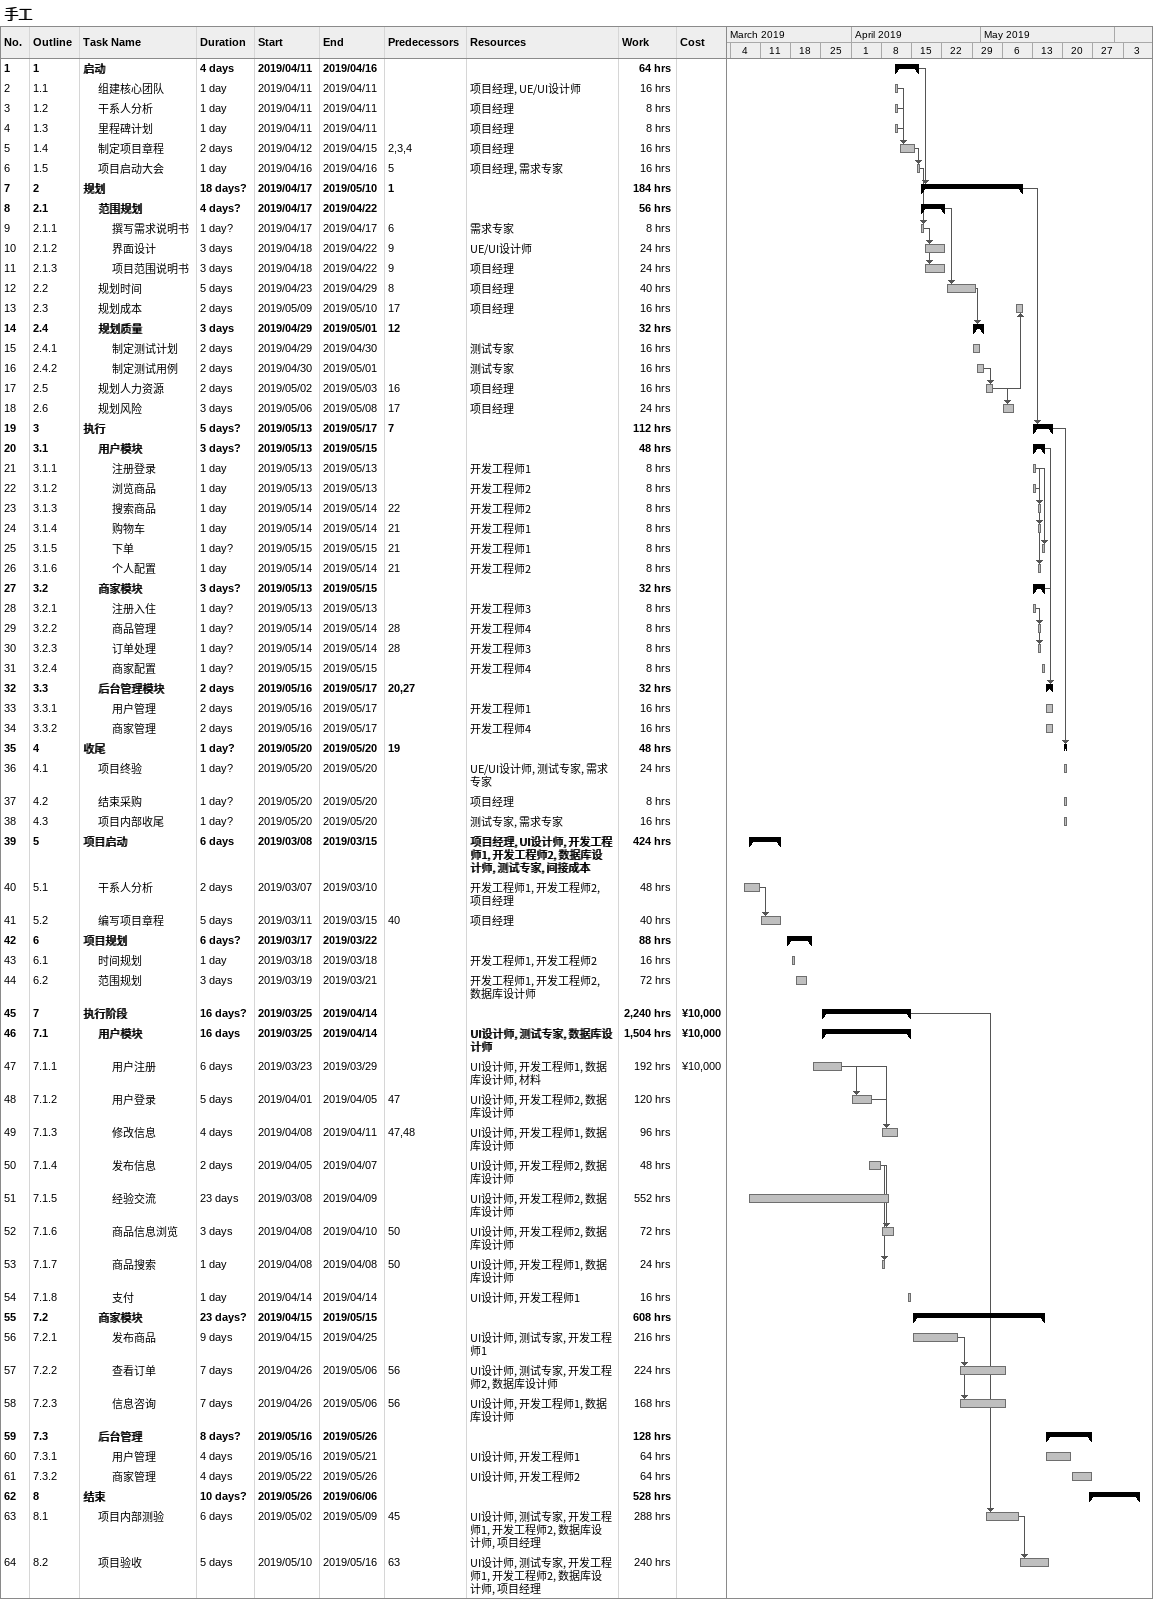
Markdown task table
手工

| ID | WBS | Task | Duration | Start | Finish | Predecessors | Resources | Work (h) | Cost (¥) |
|---|---|---|---|---|---|---|---|---|---|
| 1 | 1 | **启动** | 4d | 2019-04-11 | 2019-04-16 |  |  | 64 |  |
| 2 | 1.1 | 组建核心团队 | 1d | 2019-04-11 | 2019-04-11 |  | 项目经理, UE/UI设计师 | 16 |  |
| 3 | 1.2 | 干系人分析 | 1d | 2019-04-11 | 2019-04-11 |  | 项目经理 | 8 |  |
| 4 | 1.3 | 里程碑计划 | 1d | 2019-04-11 | 2019-04-11 |  | 项目经理 | 8 |  |
| 5 | 1.4 | 制定项目章程 | 2d | 2019-04-12 | 2019-04-15 | 2, 3, 4 | 项目经理 | 16 |  |
| 6 | 1.5 | 项目启动大会 | 1d | 2019-04-16 | 2019-04-16 | 5 | 项目经理, 需求专家 | 16 |  |
| 7 | 2 | **规划** | 18d? | 2019-04-17 | 2019-05-10 | 1 |  | 184 |  |
| 8 | 2.1 | **范围规划** | 4d? | 2019-04-17 | 2019-04-22 |  |  | 56 |  |
| 9 | 2.1.1 | 撰写需求说明书 | 1d? | 2019-04-17 | 2019-04-17 | 6 | 需求专家 | 8 |  |
| 10 | 2.1.2 | 界面设计 | 3d | 2019-04-18 | 2019-04-22 | 9 | UE/UI设计师 | 24 |  |
| 11 | 2.1.3 | 项目范围说明书 | 3d | 2019-04-18 | 2019-04-22 | 9 | 项目经理 | 24 |  |
| 12 | 2.2 | 规划时间 | 5d | 2019-04-23 | 2019-04-29 | 8 | 项目经理 | 40 |  |
| 13 | 2.3 | 规划成本 | 2d | 2019-05-09 | 2019-05-10 | 17 | 项目经理 | 16 |  |
| 14 | 2.4 | **规划质量** | 3d | 2019-04-29 | 2019-05-01 | 12 |  | 32 |  |
| 15 | 2.4.1 | 制定测试计划 | 2d | 2019-04-29 | 2019-04-30 |  | 测试专家 | 16 |  |
| 16 | 2.4.2 | 制定测试用例 | 2d | 2019-04-30 | 2019-05-01 |  | 测试专家 | 16 |  |
| 17 | 2.5 | 规划人力资源 | 2d | 2019-05-02 | 2019-05-03 | 16 | 项目经理 | 16 |  |
| 18 | 2.6 | 规划风险 | 3d | 2019-05-06 | 2019-05-08 | 17 | 项目经理 | 24 |  |
| 19 | 3 | **执行** | 5d? | 2019-05-13 | 2019-05-17 | 7 |  | 112 |  |
| 20 | 3.1 | **用户模块** | 3d? | 2019-05-13 | 2019-05-15 |  |  | 48 |  |
| 21 | 3.1.1 | 注册登录 | 1d | 2019-05-13 | 2019-05-13 |  | 开发工程师1 | 8 |  |
| 22 | 3.1.2 | 浏览商品 | 1d | 2019-05-13 | 2019-05-13 |  | 开发工程师2 | 8 |  |
| 23 | 3.1.3 | 搜索商品 | 1d | 2019-05-14 | 2019-05-14 | 22 | 开发工程师2 | 8 |  |
| 24 | 3.1.4 | 购物车 | 1d | 2019-05-14 | 2019-05-14 | 21 | 开发工程师1 | 8 |  |
| 25 | 3.1.5 | 下单 | 1d? | 2019-05-15 | 2019-05-15 | 21 | 开发工程师1 | 8 |  |
| 26 | 3.1.6 | 个人配置 | 1d | 2019-05-14 | 2019-05-14 | 21 | 开发工程师2 | 8 |  |
| 27 | 3.2 | **商家模块** | 3d? | 2019-05-13 | 2019-05-15 |  |  | 32 |  |
| 28 | 3.2.1 | 注册入住 | 1d? | 2019-05-13 | 2019-05-13 |  | 开发工程师3 | 8 |  |
| 29 | 3.2.2 | 商品管理 | 1d? | 2019-05-14 | 2019-05-14 | 28 | 开发工程师4 | 8 |  |
| 30 | 3.2.3 | 订单处理 | 1d? | 2019-05-14 | 2019-05-14 | 28 | 开发工程师3 | 8 |  |
| 31 | 3.2.4 | 商家配置 | 1d? | 2019-05-15 | 2019-05-15 |  | 开发工程师4 | 8 |  |
| 32 | 3.3 | **后台管理模块** | 2d | 2019-05-16 | 2019-05-17 | 20, 27 |  | 32 |  |
| 33 | 3.3.1 | 用户管理 | 2d | 2019-05-16 | 2019-05-17 |  | 开发工程师1 | 16 |  |
| 34 | 3.3.2 | 商家管理 | 2d | 2019-05-16 | 2019-05-17 |  | 开发工程师4 | 16 |  |
| 35 | 4 | **收尾** | 1d? | 2019-05-20 | 2019-05-20 | 19 |  | 48 |  |
| 36 | 4.1 | 项目终验 | 1d? | 2019-05-20 | 2019-05-20 |  | UE/UI设计师, 测试专家, 需求专家 | 24 |  |
| 37 | 4.2 | 结束采购 | 1d? | 2019-05-20 | 2019-05-20 |  | 项目经理 | 8 |  |
| 38 | 4.3 | 项目内部收尾 | 1d? | 2019-05-20 | 2019-05-20 |  | 测试专家, 需求专家 | 16 |  |
| 39 | 5 | **项目启动** | 6d | 2019-03-08 | 2019-03-15 |  | 项目经理, UI设计师, 开发工程师1, 开发工程师2, 数据库设计师, 测试专家, 间接成本 | 424 |  |
| 40 | 5.1 | 干系人分析 | 2d | 2019-03-07 | 2019-03-10 |  | 开发工程师1, 开发工程师2, 项目经理 | 48 |  |
| 41 | 5.2 | 编写项目章程 | 5d | 2019-03-11 | 2019-03-15 | 40 | 项目经理 | 40 |  |
| 42 | 6 | **项目规划** | 6d? | 2019-03-17 | 2019-03-22 |  |  | 88 |  |
| 43 | 6.1 | 时间规划 | 1d | 2019-03-18 | 2019-03-18 |  | 开发工程师1, 开发工程师2 | 16 |  |
| 44 | 6.2 | 范围规划 | 3d | 2019-03-19 | 2019-03-21 |  | 开发工程师1, 开发工程师2, 数据库设计师 | 72 |  |
| 45 | 7 | **执行阶段** | 16d? | 2019-03-25 | 2019-04-14 |  |  | 2240 | 10000 |
| 46 | 7.1 | **用户模块** | 16d | 2019-03-25 | 2019-04-14 |  | UI设计师, 测试专家, 数据库设计师 | 1504 | 10000 |
| 47 | 7.1.1 | 用户注册 | 6d | 2019-03-23 | 2019-03-29 |  | UI设计师, 开发工程师1, 数据库设计师, 材料 | 192 | 10000 |
| 48 | 7.1.2 | 用户登录 | 5d | 2019-04-01 | 2019-04-05 | 47 | UI设计师, 开发工程师2, 数据库设计师 | 120 |  |
| 49 | 7.1.3 | 修改信息 | 4d | 2019-04-08 | 2019-04-11 | 47, 48 | UI设计师, 开发工程师1, 数据库设计师 | 96 |  |
| 50 | 7.1.4 | 发布信息 | 2d | 2019-04-05 | 2019-04-07 |  | UI设计师, 开发工程师2, 数据库设计师 | 48 |  |
| 51 | 7.1.5 | 经验交流 | 23d | 2019-03-08 | 2019-04-09 |  | UI设计师, 开发工程师2, 数据库设计师 | 552 |  |
| 52 | 7.1.6 | 商品信息浏览 | 3d | 2019-04-08 | 2019-04-10 | 50 | UI设计师, 开发工程师2, 数据库设计师 | 72 |  |
| 53 | 7.1.7 | 商品搜索 | 1d | 2019-04-08 | 2019-04-08 | 50 | UI设计师, 开发工程师1, 数据库设计师 | 24 |  |
| 54 | 7.1.8 | 支付 | 1d | 2019-04-14 | 2019-04-14 |  | UI设计师, 开发工程师1 | 16 |  |
| 55 | 7.2 | **商家模块** | 23d? | 2019-04-15 | 2019-05-15 |  |  | 608 |  |
| 56 | 7.2.1 | 发布商品 | 9d | 2019-04-15 | 2019-04-25 |  | UI设计师, 测试专家, 开发工程师1 | 216 |  |
| 57 | 7.2.2 | 查看订单 | 7d | 2019-04-26 | 2019-05-06 | 56 | UI设计师, 测试专家, 开发工程师2, 数据库设计师 | 224 |  |
| 58 | 7.2.3 | 信息咨询 | 7d | 2019-04-26 | 2019-05-06 | 56 | UI设计师, 开发工程师1, 数据库设计师 | 168 |  |
| 59 | 7.3 | **后台管理** | 8d? | 2019-05-16 | 2019-05-26 |  |  | 128 |  |
| 60 | 7.3.1 | 用户管理 | 4d | 2019-05-16 | 2019-05-21 |  | UI设计师, 开发工程师1 | 64 |  |
| 61 | 7.3.2 | 商家管理 | 4d | 2019-05-22 | 2019-05-26 |  | UI设计师, 开发工程师2 | 64 |  |
| 62 | 8 | **结束** | 10d? | 2019-05-26 | 2019-06-06 |  |  | 528 |  |
| 63 | 8.1 | 项目内部测验 | 6d | 2019-05-02 | 2019-05-09 | 45 | UI设计师, 测试专家, 开发工程师1, 开发工程师2, 数据库设计师, 项目经理 | 288 |  |
| 64 | 8.2 | 项目验收 | 5d | 2019-05-10 | 2019-05-16 | 63 | UI设计师, 测试专家, 开发工程师1, 开发工程师2, 数据库设计师, 项目经理 | 240 |  |
